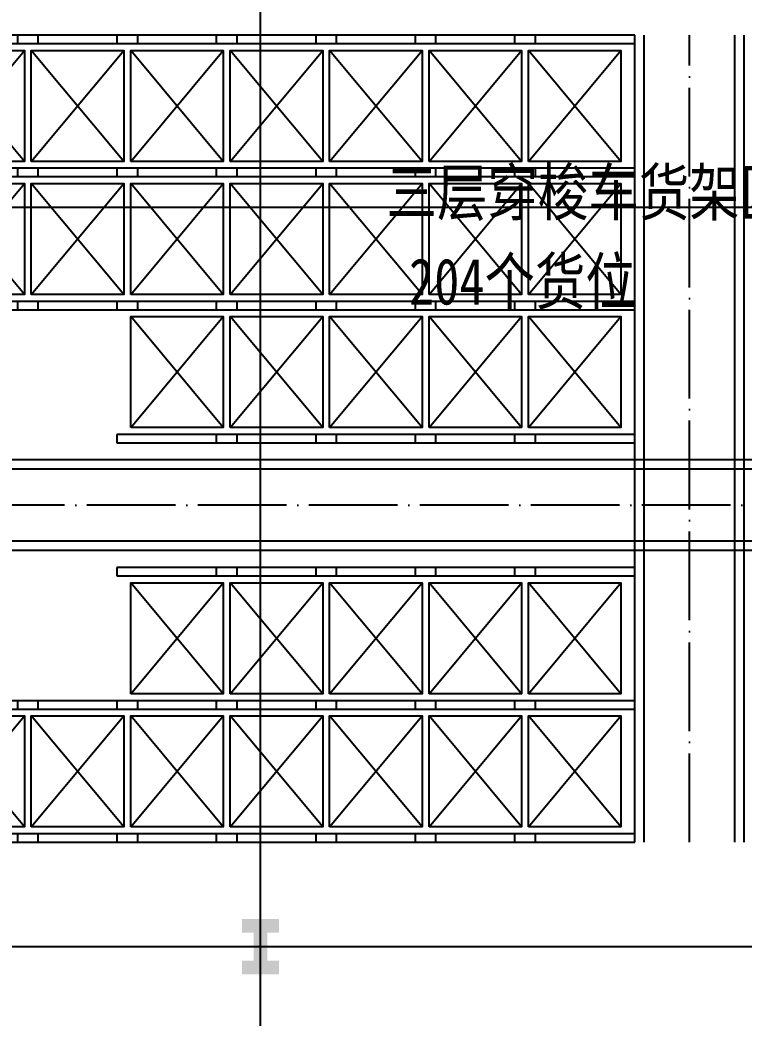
# Model space of a CAD drawing. Header units: millimetres. Extents: x 2509 to 128734, y 2492 to 91667.
# Drawn here: x 57620 to 65447, y 50968 to 61766 of the extents above; entities that cross this region are included whole.
import ezdxf
from ezdxf.enums import TextEntityAlignment as Align

# ---------------------------------------------------------------- set-up
doc = ezdxf.new("R2010")
doc.units = ezdxf.units.MM
for name, pattern in [('ACAD_ISO04W100', [30, 24, -3, 0, -3]), ('CENTER', [50.8, 31.75, -6.35, 6.35, -6.35]), ('DOTE', [2.42, 2, -0.2, 0.02, -0.2])]:
    doc.linetypes.add(name, pattern=pattern)
for name, color, linetype in [('6文字层', 3, 'Continuous'), ('7标注层', 4, 'Continuous'), ('AXIS_TEXT', 7, 'Continuous'), ('COLUMN', 7, 'Continuous'), ('DOTE', 1, 'DOTE'), ('SSH_货架系统', 7, 'Continuous')]:
    doc.layers.add(name, color=color, linetype=linetype)
doc.styles.add('COMPLEX', font='COMPLEX')
doc.styles.add('宋体', font='', dxfattribs={"width": 0.8, "height": 4})
doc.styles.get('宋体').set_extended_font_data('SimSun')

# ---------------------------------------------------------------- blocks, each defined once
blk = doc.blocks.new('12号建筑底图')
at = {"layer": 'COLUMN'}
h = blk.add_hatch(color=256, dxfattribs=at)
h.paths.add_polyline_path([(69448.7, -280422.4), (69248.7, -280422.4), (69248.7, -280570.8), (69373.7, -280570.8), (69373.7, -280722.4), (69448.7, -280722.4)])
h.paths.add_polyline_path([(69648.7, -280422.4), (69448.7, -280422.4), (69448.7, -280722.4), (69523.7, -280722.4), (69523.7, -280572.4), (69648.7, -280572.4)])
h.paths.add_polyline_path([(69523.7, -280722.4), (69448.7, -280722.4), (69448.7, -281022.4), (69648.7, -281022.4), (69648.7, -280872.4), (69523.7, -280872.4)])
h.paths.add_polyline_path([(69448.7, -280722.4), (69373.7, -280722.4), (69373.7, -280872.4), (69248.7, -280872.4), (69248.7, -281022.4), (69448.7, -281022.4)])
at = {"layer": 'DOTE'}
for p, q in [((69448.7, -305572.4), (69448.7, -255872.4)), ((36448.7, -272722.4), (110448.7, -272722.4)), ((36448.7, -280722.4), (110448.7, -280722.4))]:
    blk.add_line(p, q, dxfattribs=at)
at = {"layer": 'AXIS_TEXT', "style": 'COMPLEX', "width": 0.736842}
blk.add_attdef('N', text='', height=900, dxfattribs=at).set_placement((122812.3, -249273.3), (123412.3, -249273.3), align=Align.FIT)
blk = doc.blocks.new('*U219')
at = {"layer": 'SSH_货架系统', "color": 2}
for p, q in [((736970, 242705), (745700, 242705)), ((736970, 242605), (745700, 242605)), ((736970, 241625), (745700, 241625)), ((736970, 241525), (745700, 241525))]:
    blk.add_line(p, q, dxfattribs=at)
at = {"layer": 'SSH_货架系统', "color": 1, "linetype": 'ACAD_ISO04W100', "ltscale": 40}
blk.add_line((736970, 242115), (745700, 242115), dxfattribs=at)
blk = doc.blocks.new('*U218')
at = {"layer": 'SSH_货架系统', "color": 2}
for p, q in [((742835, 236491), (761084, 236491)), ((742835, 236391), (761084, 236391)), ((742835, 235611), (761084, 235611)), ((742835, 235511), (761084, 235511))]:
    blk.add_line(p, q, dxfattribs=at)
at = {"layer": 'SSH_货架系统', "color": 1, "linetype": 'ACAD_ISO04W100', "ltscale": 40}
blk.add_line((742835, 236001), (761084, 236001), dxfattribs=at)
blk = doc.blocks.new('LZ90')
at = {"layer": 'SSH_货架系统', "color": 5}
for p, q in [((-19097, 16459), (-20397, 16459)), ((-20397, 16459), (-20397, 16369)), ((-19097, 16369), (-19097, 16459)), ((-20397, 16369), (-19097, 16369))]:
    blk.add_line(p, q, dxfattribs=at)
blk = doc.blocks.new('货物1200x1000')
at = {"layer": 'SSH_货架系统', "color": 6}
for p, q in [((-9623, 11991), (-10623, 13191)), ((-10623, 11991), (-9623, 13191))]:
    blk.add_line(p, q, dxfattribs=at)
blk.add_lwpolyline([(-10623, 11991), (-10623, 13191), (-9623, 13191), (-9623, 11991)], close=True, dxfattribs=at)
blk = doc.blocks.new('单元货位1200x1000xLZ90')
at = {"layer": 'SSH_货架系统'}
for name, p in [('LZ90', (9624, -3103)), ('货物1200x1000', (0, 0)), ('LZ90', (9624, -4543))]:
    blk.add_blockref(name, p, dxfattribs=at)
blk = doc.blocks.new('*U210')
at = {"layer": 'SSH_货架系统'}
blk.add_blockref('单元货位1200x1000xLZ90', (10123, -12591), dxfattribs=at)
blk = doc.blocks.new('*U211')
at = {"layer": '7标注层', "color": 0, "linetype": 'ByBlock', "lineweight": -2, "transparency": 16777216}
for p in [(-3225, 0), (-2150, 0), (-1075, 0), (0, 0), (-3225, -1440), (-2150, -1440), (-1075, -1440), (0, -1440), (0, -2880), (0, -5760), (-3225, -7200), (-2150, -7200), (-1075, -7200), (0, -7200)]:
    blk.add_blockref('*U210', p, dxfattribs=at)
blk = doc.blocks.new('*U215')
at = {"layer": 'SSH_货架系统'}
blk.add_blockref('单元货位1200x1000xLZ90', (10123, -12591), dxfattribs=at)
blk = doc.blocks.new('*U216')
at = {"layer": '7标注层', "color": 0, "linetype": 'ByBlock', "lineweight": -2, "transparency": 16777216}
for p in [(-3225, 0), (-2150, 0), (-1075, 0), (0, 0), (-3225, -1440), (-2150, -1440), (-1075, -1440), (0, -1440), (-3225, -2880), (-2150, -2880), (-1075, -2880), (0, -2880), (-3225, -5760), (-2150, -5760), (-1075, -5760), (0, -5760), (-3225, -7200), (-2150, -7200), (-1075, -7200), (0, -7200)]:
    blk.add_blockref('*U215', p, dxfattribs=at)
blk = doc.blocks.new('A$C78651db9')
at = {"layer": '7标注层', "linetype": 'CENTER'}
for name, p in [('*U211', (7457, 9096)), ('*U216', (11757, 9096))]:
    blk.add_blockref(name, p, dxfattribs=at)
at = {"layer": 'SSH_货架系统'}
for name, p, rotation in [('*U219', (255112, -735839), 90), ('*U218', (763478, 240777), 180)]:
    blk.add_blockref(name, p, dxfattribs=dict(at, rotation=rotation))
at = {"layer": '6文字层', "linetype": 'CENTER', "style": '宋体', "width": 0.8}
for s, p in [('三层穿梭车货架区', (9722, 7911)), ('204个货位', (9965, 6947))]:
    blk.add_text(s, height=500, dxfattribs=at).set_placement(p)

msp = doc.modelspace()

# ---------------------------------------------------------------- block references
at = {"linetype": 'CENTER'}
msp.add_blockref('12号建筑底图', (-9229.066, 332462.656), dxfattribs=at)
at = {"layer": '7标注层', "linetype": 'CENTER'}
msp.add_blockref('A$C78651db9', (51860.401, 51740.213), dxfattribs=at)

doc.saveas('drawing.dxf')
